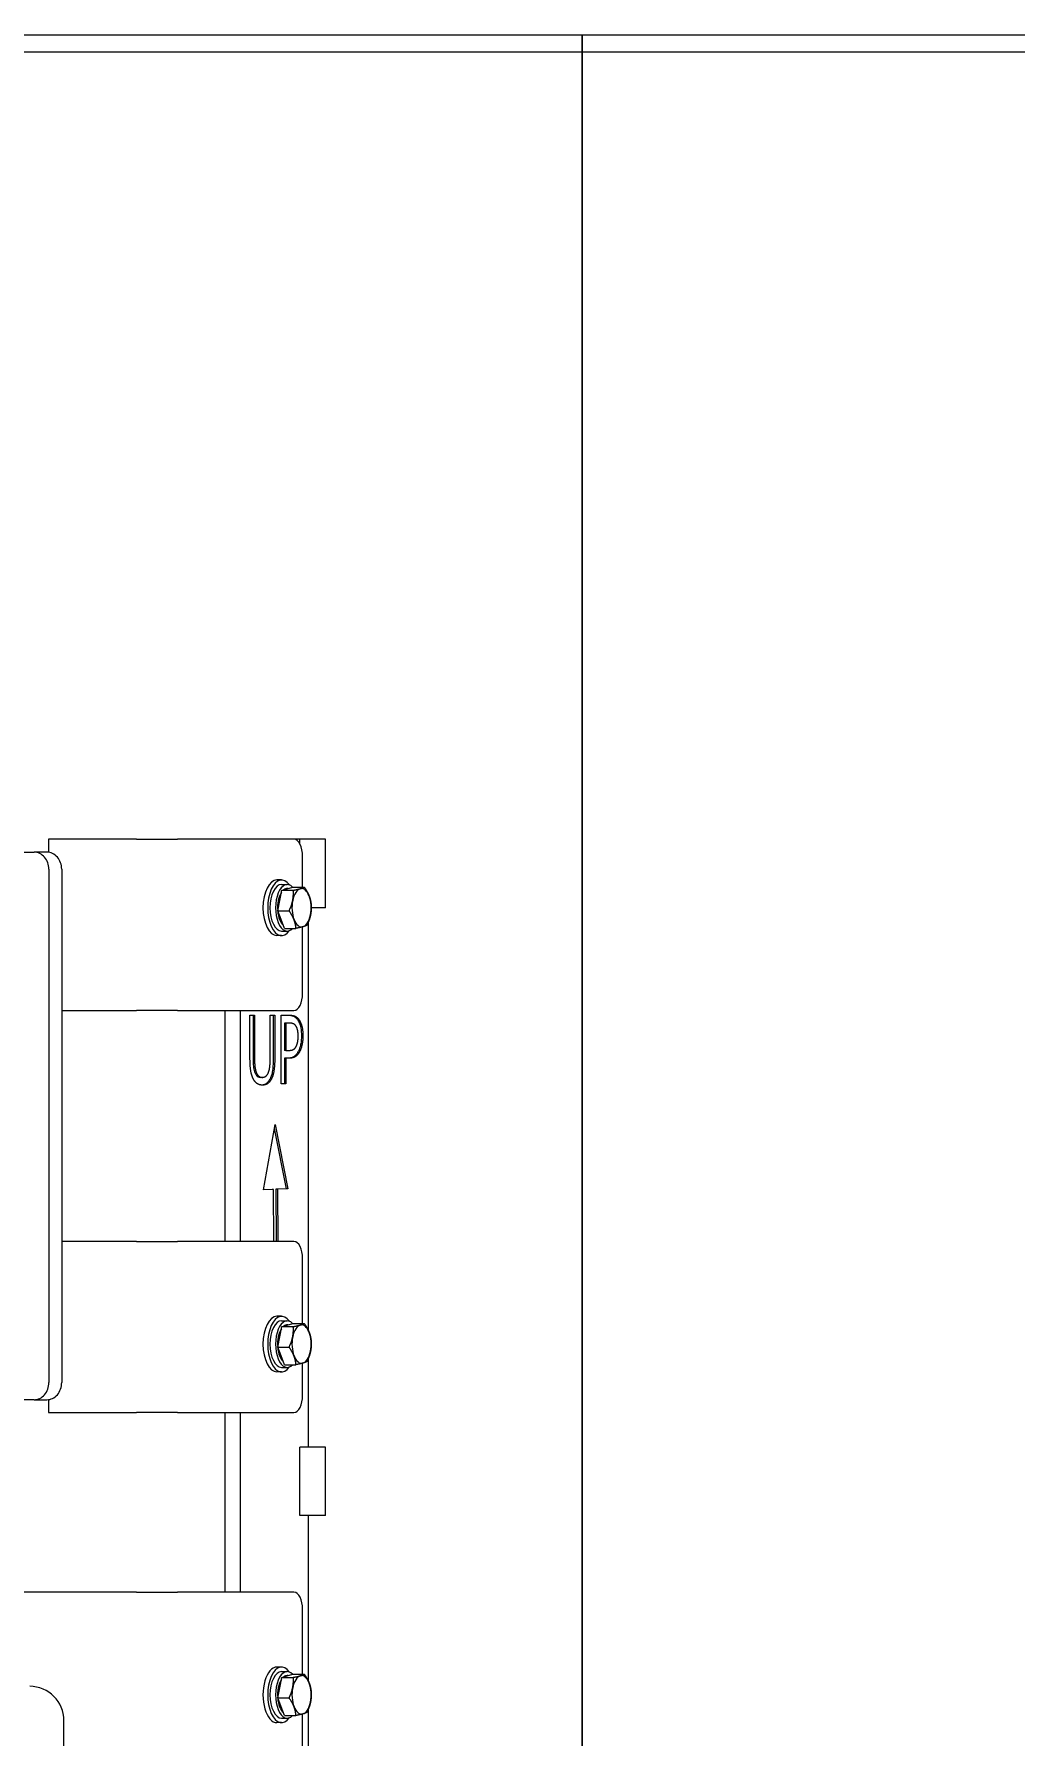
# Model space of a CAD drawing. Header units: inches. Extents: x 20 to 536, y 8 to 344.
# Drawn here: x 386.05 to 400.38, y 112.1 to 136.97 of the extents above; entities that cross this region are included whole.
import ezdxf

# ---------------------------------------------------------------- set-up
doc = ezdxf.new("R2010")
doc.units = ezdxf.units.IN
doc.header["$LTSCALE"] = 16
doc.header["$MEASUREMENT"] = 0
doc.layers.add('Dimension (ANSI)', color=7, linetype='Continuous', lineweight=25)
doc.layers.add('Visible (ANSI)', color=7, linetype='Continuous', lineweight=50)
doc.styles.add('MEMCOR Medium', font='arial.ttf')
doc.dimstyles.new('Default (ANSI)', dxfattribs={"dimscale": 16, "dimtxt": 0.15, "dimasz": 0.098425, "dimexe": 0.125, "dimexo": 0.0625, "dimgap": 0.031496, "dimtad": 0, "dimtih": 1, "dimtoh": 1, "dimdec": 4, "dimrnd": 1e-08, "dimzin": 3, "dimdsep": 46, "dimlunit": 5, "dimtxsty": 'MEMCOR Medium', "dimcen": 0.09, "dimdle": 0.393701, "dimclrd": 256, "dimclre": 256, "dimclrt": 256, "dimadec": 0, "dimazin": 1, "dimtfac": 0.8, "dimtofl": 0, "dimtmove": 0, "dimatfit": 3, "dimfxl": 1, "dimfrac": 1, "dimtolj": 1, "dimtzin": 4, "dimlwd": -1, "dimlwe": -1, "dimarcsym": 0})

# ---------------------------------------------------------------- blocks, each defined once
blk = doc.blocks.new('*D25')
at = {"layer": 'Defpoints', "color": 0, "transparency": 16777216}
for p in [(394.632, 153.466), (452.188, 153.466), (413.174, 57.723)]:
    blk.add_point(p, dxfattribs=at)
at = {"layer": 'Dimension (ANSI)', "transparency": 16777216}
for p, q in [((395.632, 153.466), (454.188, 153.466)), ((452.188, 151.891), (452.188, 134.229)), ((452.188, 59.298), (452.188, 117.758)), ((414.174, 57.723), (454.188, 57.723))]:
    blk.add_line(p, q, dxfattribs=at)
for points in [[(451.926, 151.891), (452.451, 151.891), (452.188, 153.466)], [(451.926, 59.298), (452.451, 59.298), (452.188, 57.723)]]:
    blk.add_solid(points, dxfattribs=at)
at = {"layer": 'Dimension (ANSI)', "transparency": 16777216, "char_height": 2.4, "attachment_point": 2, "style": 'MEMCOR Medium'}
for s, insert in [('\\A1; \\fArial|b0|i0;95{\\H0.8x;\\S3#4;} in', (452.188, 130.42)), ('\\A1;[2431.9 mm]{\\P\\fArial|b0|i0;SHIPPING\\P\\fArial|b0|i0;HEIGHT}', (452.188, 125.49))]:
    blk.add_mtext(s, dxfattribs=dict(at, insert=insert))

msp = doc.modelspace()

# ---------------------------------------------------------------- linework, layer by layer
at = {"layer": 'Visible (ANSI)', "linetype": 'Continuous', "lineweight": 18}
for p, q in [((412.07031, 136.95079), (369.08755, 136.95079)), ((394.05747, 136.70079), (394.05747, 136.95079)), ((394.05748, 136.95079), (394.05748, 136.70079)), ((394.05747, 136.70079), (369.8111, 136.70079)), ((394.05747, 136.70079), (394.05748, 136.70079)), ((394.05747, 136.70079), (394.05747, 68.95079)), ((394.05748, 68.95079), (394.05748, 136.70079)), ((412.07031, 136.70079), (394.05748, 136.70079)), ((394.05747, 136.59579), (394.05748, 136.59579)), ((394.05747, 136.59579), (394.05748, 136.59579)), ((394.05747, 136.49079), (394.05748, 136.49079)), ((394.05747, 136.49079), (394.05748, 136.49079)), ((394.05747, 136.38579), (394.05748, 136.38579)), ((394.05747, 136.38579), (394.05748, 136.38579)), ((394.05747, 136.28079), (394.05748, 136.28079)), ((394.05748, 136.28079), (394.05747, 136.28079)), ((394.05748, 136.17579), (394.05747, 136.17579)), ((394.05748, 135.97579), (394.05747, 135.97579)), ((394.05747, 135.47579), (394.05748, 135.47579)), ((386.26729, 125.20079), (386.26729, 125.0115)), ((387.55191, 125.20079), (386.26729, 125.20079)), ((387.55191, 125.20079), (388.14955, 125.20079)), ((389.85048, 125.20079), (388.14955, 125.20079)), ((389.9381, 125.20079), (389.85048, 125.20079)), ((390.30989, 125.20079), (389.9381, 125.20079)), ((389.9381, 125.12909), (389.9381, 125.20079)), ((390.30989, 124.20079), (390.30989, 125.20079)), ((374.36259, 125.01329), (386.05393, 125.01329)), ((386.24143, 125.01329), (386.05393, 125.01329)), ((389.97548, 124.50175), (389.97548, 124.95079)), ((386.27044, 124.76329), (386.27044, 117.26329)), ((386.45794, 124.76329), (386.45794, 117.26329)), ((389.66976, 124.60679), (389.60048, 124.60679)), ((389.6425, 124.3058), (389.67281, 124.45628)), ((389.66976, 124.54079), (389.75116, 124.54079)), ((389.67281, 124.45628), (389.75313, 124.47902)), ((389.67281, 124.45628), (389.83987, 124.45628)), ((389.76293, 124.48179), (389.75116, 124.48179)), ((389.75313, 124.47902), (389.83345, 124.50175)), ((389.83345, 124.50175), (390.0005, 124.50175)), ((389.61218, 124.15532), (389.6425, 124.3058)), ((389.66219, 124.02758), (389.61218, 124.15532)), ((389.61218, 124.15532), (389.77924, 124.15532)), ((390.30989, 124.20079), (390.10211, 124.20079)), ((389.71219, 123.89983), (389.66219, 124.02758)), ((389.66976, 123.86079), (389.75116, 123.86079)), ((389.71219, 123.89983), (389.87925, 123.89983)), ((389.97548, 122.95079), (389.97548, 123.92095)), ((390.0631, 118.02066), (390.0631, 123.99909)), ((389.66976, 123.79479), (389.60048, 123.79479)), ((386.45794, 122.70079), (387.55191, 122.70079)), ((388.14955, 122.70079), (387.55191, 122.70079)), ((388.14955, 122.70079), (389.85048, 122.70079)), ((388.84659, 119.32579), (388.84659, 122.70079)), ((389.0631, 122.70079), (389.0631, 119.32579)), ((389.20767, 122.00664), (389.20767, 122.63062)), ((389.20767, 122.63062), (389.27412, 122.63062)), ((389.25247, 122.63062), (389.25247, 122.00664)), ((389.27412, 122.63062), (389.27412, 122.00664)), ((389.50305, 122.00339), (389.50305, 122.63062)), ((389.50305, 122.63062), (389.5695, 122.63062)), ((389.54785, 122.63062), (389.54785, 122.00664)), ((389.5695, 122.63062), (389.5695, 122.00664)), ((389.66472, 121.63062), (389.66472, 122.63062)), ((389.66472, 122.63062), (389.79032, 122.63062)), ((389.73117, 122.51555), (389.70952, 122.51555)), ((389.70952, 122.51555), (389.70952, 122.11685)), ((389.73117, 122.51555), (389.73117, 122.11685)), ((389.78627, 122.51555), (389.73117, 122.51555)), ((389.73117, 122.11685), (389.70952, 122.11685)), ((389.73117, 122.11685), (389.77655, 122.11685)), ((389.73117, 122.00339), (389.70952, 122.00339)), ((389.70952, 122.00339), (389.70952, 121.63062)), ((389.78749, 122.00339), (389.73117, 122.00339)), ((389.73117, 122.00339), (389.73117, 121.63062)), ((389.38838, 121.723), (389.36673, 121.723)), ((389.73117, 121.63062), (389.66472, 121.63062)), ((389.40339, 120.08125), (389.57354, 121.03345)), ((389.56322, 120.97572), (389.73662, 120.09253)), ((389.57354, 121.03345), (389.75827, 120.09253)), ((389.55148, 120.08675), (389.40339, 120.08125)), ((389.52983, 120.08675), (389.40354, 120.08206)), ((389.55148, 120.08675), (389.52983, 120.08675)), ((389.55657, 119.32579), (389.55148, 120.08675)), ((389.73662, 120.09253), (389.58647, 120.08833)), ((389.58647, 120.08833), (389.59224, 119.32579)), ((389.60812, 120.08833), (389.58647, 120.08833)), ((389.75827, 120.09253), (389.60812, 120.08833)), ((389.60812, 120.08833), (389.61389, 119.32579)), ((389.75827, 120.09253), (389.73662, 120.09253)), ((387.55191, 119.32579), (386.45794, 119.32579)), ((387.55191, 119.32579), (388.14955, 119.32579)), ((389.85048, 119.32579), (388.14955, 119.32579)), ((389.97548, 118.12676), (389.97548, 119.07579)), ((389.66976, 118.23179), (389.60048, 118.23179)), ((389.66976, 118.16579), (389.75116, 118.16579)), ((389.75312, 118.10402), (389.83344, 118.12676)), ((389.83344, 118.12676), (390.0005, 118.12676)), ((389.61219, 117.7803), (389.6425, 117.93079)), ((389.6425, 117.93079), (389.6728, 118.08127)), ((389.6728, 118.08127), (389.75312, 118.10402)), ((389.6728, 118.08127), (389.83986, 118.08127)), ((389.76292, 118.10679), (389.75116, 118.10679)), ((389.66219, 117.65256), (389.61219, 117.7803)), ((389.61219, 117.7803), (389.77924, 117.7803)), ((389.7122, 117.52482), (389.66219, 117.65256)), ((390.0631, 116.32079), (390.0631, 117.62408)), ((389.66976, 117.41979), (389.60048, 117.41979)), ((389.66976, 117.48579), (389.75116, 117.48579)), ((389.7122, 117.52482), (389.87926, 117.52482)), ((389.97548, 117.07579), (389.97548, 117.54595)), ((386.05393, 117.01329), (383.05388, 117.01329)), ((386.05393, 117.01329), (386.24143, 117.01329)), ((386.26729, 117.01508), (386.26729, 116.82579)), ((386.26729, 116.82579), (387.55191, 116.82579)), ((388.14955, 116.82579), (387.55191, 116.82579)), ((388.14955, 116.82579), (389.85048, 116.82579)), ((388.84659, 114.20079), (388.84659, 116.82579)), ((389.0631, 116.82579), (389.0631, 114.20079)), ((390.30989, 116.32079), (389.9381, 116.32079)), ((389.9381, 115.32079), (389.9381, 116.32079)), ((390.30989, 115.32079), (390.30989, 116.32079)), ((390.30989, 115.32079), (389.9381, 115.32079)), ((390.0631, 112.89566), (390.0631, 115.32079)), ((387.55191, 114.20079), (385.8083, 114.20079)), ((387.55191, 114.20079), (388.14955, 114.20079)), ((389.85048, 114.20079), (388.14955, 114.20079)), ((389.97548, 113.00176), (389.97548, 113.95079)), ((389.66976, 113.10679), (389.60048, 113.10679)), ((389.6425, 112.80579), (389.6728, 112.95627)), ((389.66976, 113.04079), (389.75116, 113.04079)), ((389.6728, 112.95627), (389.75312, 112.97902)), ((389.6728, 112.95627), (389.83986, 112.95627)), ((389.76292, 112.98179), (389.75116, 112.98179)), ((389.75312, 112.97902), (389.83344, 113.00176)), ((389.83344, 113.00176), (390.0005, 113.00176)), ((389.61219, 112.6553), (389.6425, 112.80579)), ((389.66219, 112.52756), (389.61219, 112.6553)), ((389.61219, 112.6553), (389.77924, 112.6553)), ((389.7122, 112.39982), (389.66219, 112.52756)), ((389.7122, 112.39982), (389.87926, 112.39982)), ((389.97548, 111.95079), (389.97548, 112.42095)), ((390.0631, 107.44079), (390.0631, 112.49908)), ((386.49118, 96.82579), (386.49118, 112.32579)), ((389.66976, 112.29479), (389.60048, 112.29479)), ((389.66976, 112.36079), (389.75116, 112.36079))]:
    msp.add_line(p, q, dxfattribs=at)
msp.add_arc((385.99118, 112.32579), 0.5, 0, 90, dxfattribs=at)
for centre, major_axis, ratio, start_param, end_param in [((389.85048, 124.95079), (0, 0.25), 0.5, 4.71238898, 6.28318531), ((386.05393, 124.76329), (0, 0.25), 0.8660254, 4.71238898, 6.28318531), ((386.24143, 124.76329), (0, 0.25), 0.8660254, 4.71238898, 6.28318531), ((389.60048, 124.20079), (0, 0.406), 0.5, 0, 3.14159265), ((389.66976, 124.20079), (0, 0.406), 0.5, 5.67310552, 10.03485774), ((389.66976, 124.20079), (0, 0.34), 0.5, 0, 3.14159265), ((389.75116, 124.20079), (0, -0.34), 0.5, 2.65320026, 6.76709308), ((389.75116, 124.20079), (0, 0.281), 0.5, 0.64650887, 1.72908777), ((389.75116, 124.20079), (0, 0.281), 0.5, 0, 0.34881436), ((389.96161, 124.20079), (0, 0.281), 0.5, 0.14060077, 1.18779832), ((389.96161, 124.20079), (0, 0.281), 0.5, 5.37658853, 6.42378608), ((389.96161, 124.20079), (0, 0.281), 0.5, 4.32939098, 5.37658853), ((389.75116, 124.20079), (0, 0.281), 0.5, 1.73721282, 2.73277893), ((389.96161, 124.20079), (0, -0.281), 0.5, 4.32939098, 5.37658853), ((389.96161, 124.20079), (0, -0.281), 0.5, 0.14060077, 1.18779832), ((389.96161, 124.20079), (0, -0.281), 0.5, 5.37658853, 6.42378608), ((389.85048, 122.95079), (0, -0.25), 0.5, 0, 1.57079633), ((389.85048, 119.07579), (0, 0.25), 0.5, 4.71238898, 6.28318531), ((389.60048, 117.82579), (0, 0.406), 0.5, 0, 3.14159265), ((389.66976, 117.82579), (0, 0.406), 0.5, 5.67310552, 10.03485774), ((389.66976, 117.82579), (0, 0.34), 0.5, 0, 3.14159265), ((389.75116, 117.82579), (0, -0.34), 0.5, 2.65324746, 6.76704703), ((389.96161, 117.82579), (0, 0.281), 0.5, 5.37664861, 6.42384616), ((389.75116, 117.82579), (0, 0.281), 0.5, 0.64656224, 1.72915457), ((389.75116, 117.82579), (0, 0.281), 0.5, 0, 0.34891879), ((389.96161, 117.82579), (0, -0.281), 0.5, 4.32945106, 5.37664861), ((389.96161, 117.82579), (0, 0.281), 0.5, 0.14066085, 1.1878584), ((389.96161, 117.82579), (0, 0.281), 0.5, 4.32945106, 5.37664861), ((389.75116, 117.82579), (0, 0.281), 0.5, 1.73728486, 2.73282705), ((389.96161, 117.82579), (0, -0.281), 0.5, 5.37664861, 6.42384616), ((389.96161, 117.82579), (0, -0.281), 0.5, 0.14066085, 1.1878584), ((386.05393, 117.26329), (0, -0.25), 0.8660254, 0, 1.57079633), ((386.24143, 117.26329), (0, -0.25), 0.8660254, 0, 1.57079633), ((389.85048, 117.07579), (0, -0.25), 0.5, 0, 1.57079633), ((389.85048, 113.95079), (0, 0.25), 0.5, 4.71238898, 6.28318531), ((389.66976, 112.70079), (0, 0.406), 0.5, 5.67310552, 10.03485774), ((389.60048, 112.70079), (0, 0.406), 0.5, 0, 3.14159267), ((389.66976, 112.70079), (0, 0.34), 0.5, 0, 3.14159265), ((389.75116, 112.70079), (0, -0.34), 0.5, 2.65324746, 6.76704703), ((389.75116, 112.70079), (0, 0.281), 0.5, 0.64656224, 1.72915457), ((389.75116, 112.70079), (0, 0.281), 0.5, 0, 0.34891879), ((389.96161, 112.70079), (0, 0.281), 0.5, 0.14066085, 1.1878584), ((389.96161, 112.70079), (0, 0.281), 0.5, 5.37664861, 6.42384616), ((389.75116, 112.70079), (0, 0.281), 0.5, 1.73728486, 2.73282705), ((389.96161, 112.70079), (0, -0.281), 0.5, 4.32945106, 5.37664861), ((389.96161, 112.70079), (0, 0.281), 0.5, 4.32945106, 5.37664861), ((389.96161, 112.70079), (0, -0.281), 0.5, 5.37664861, 6.42384616), ((389.96161, 112.70079), (0, -0.281), 0.5, 0.14066085, 1.1878584)]:
    msp.add_ellipse(centre, major_axis=major_axis, ratio=ratio, start_param=start_param, end_param=end_param, dxfattribs=at)
for points in [[(389.83129, 124.3058), (389.84536, 124.37564), (389.83987, 124.45628)], [(389.83987, 124.45628), (389.90465, 124.46847), (389.94192, 124.47902)], [(389.94192, 124.47902), (389.9792, 124.48957), (390.0005, 124.50175)], [(390.0005, 124.50175), (390.04904, 124.4333), (390.07224, 124.37401)], [(390.07224, 124.37401), (390.09545, 124.31472), (390.10051, 124.24626)], [(389.77924, 124.15532), (389.81722, 124.23596), (389.83129, 124.3058)], [(389.85098, 124.02758), (389.82777, 124.08686), (389.77924, 124.15532)], [(390.09193, 124.09578), (390.07786, 124.02594), (390.03988, 123.9453)], [(390.10051, 124.24626), (390.106, 124.16562), (390.09193, 124.09578)], [(389.87925, 123.89983), (389.87419, 123.96829), (389.85098, 124.02758)], [(389.9813, 123.92257), (389.94403, 123.91201), (389.87925, 123.89983)], [(390.03988, 123.9453), (390.01858, 123.93312), (389.9813, 123.92257)], [(389.94191, 118.10402), (389.97919, 118.11457), (390.0005, 118.12676)], [(390.0005, 118.12676), (390.04903, 118.05831), (390.07224, 117.99902)], [(389.77924, 117.7803), (389.81722, 117.86095), (389.83129, 117.93079)], [(389.83129, 117.93079), (389.84536, 118.00063), (389.83986, 118.08127)], [(389.83986, 118.08127), (389.90464, 118.09346), (389.94191, 118.10402)], [(390.07224, 117.99902), (390.09545, 117.93974), (390.10051, 117.87128)], [(390.10051, 117.87128), (390.106, 117.79064), (390.09194, 117.7208)], [(389.85099, 117.65256), (389.82778, 117.71185), (389.77924, 117.7803)], [(389.87926, 117.52482), (389.87419, 117.59328), (389.85099, 117.65256)], [(390.09194, 117.7208), (390.07787, 117.65096), (390.03989, 117.57031)], [(389.98131, 117.54757), (389.94404, 117.53701), (389.87926, 117.52482)], [(390.03989, 117.57031), (390.01859, 117.55812), (389.98131, 117.54757)], [(389.83129, 112.80579), (389.84536, 112.87563), (389.83986, 112.95627)], [(389.83986, 112.95627), (389.90464, 112.96846), (389.94191, 112.97902)], [(389.94191, 112.97902), (389.97919, 112.98957), (390.0005, 113.00176)], [(390.0005, 113.00176), (390.04903, 112.93331), (390.07224, 112.87402)], [(389.77924, 112.6553), (389.81722, 112.73595), (389.83129, 112.80579)], [(389.85099, 112.52756), (389.82778, 112.58685), (389.77924, 112.6553)], [(390.07224, 112.87402), (390.09545, 112.81474), (390.10051, 112.74628)], [(390.10051, 112.74628), (390.106, 112.66564), (390.09194, 112.5958)], [(389.87926, 112.39982), (389.87419, 112.46828), (389.85099, 112.52756)], [(389.98131, 112.42257), (389.94404, 112.41201), (389.87926, 112.39982)], [(390.03989, 112.44531), (390.01859, 112.43312), (389.98131, 112.42257)], [(390.09194, 112.5958), (390.07787, 112.52596), (390.03989, 112.44531)]]:
    msp.add_rational_spline(points, [1, 1.0379548493, 1], degree=2, dxfattribs=at)
for points, knots in [([(389.76867, 122.63062), (389.78886, 122.63062), (389.81963, 122.62839), (389.86583, 122.60546), (389.88358, 122.59042), (389.89955, 122.56822)], [-0.725506634, -0.725506634, -0.725506634, -0.725506634, -0.296366495, -0.296366495, 0, 0, 0, 0]), ([(389.89955, 122.56822), (389.91051, 122.5533), (389.92027, 122.53571), (389.93536, 122.49888), (389.94314, 122.47632), (389.95637, 122.40989), (389.95911, 122.3693), (389.95911, 122.32916)], [-0.844477071, -0.844477071, -0.844477071, -0.844477071, -0.544529725, -0.544529725, -0.305823756, -0.305823756, 0, 0, 0, 0]), ([(389.91535, 122.10712), (389.90674, 122.09017), (389.89734, 122.07519), (389.87679, 122.04912), (389.86584, 122.03835), (389.84181, 122.02029), (389.81532, 122.00339), (389.76584, 122.00339)], [-2.12199044, -2.12199044, -2.12199044, -2.12199044, -1.44284282, -1.44284282, -0.75409962, -0.75409962, 0, 0, 0, 0]), ([(389.95911, 122.32916), (389.95911, 122.30548), (389.95796, 122.28201), (389.95241, 122.22936), (389.94795, 122.20695), (389.93757, 122.16059), (389.92791, 122.13175), (389.91535, 122.10712)], [-0.48070155, -0.48070155, -0.48070155, -0.48070155, -0.387114958, -0.387114958, -0.268097881, -0.268097881, 0, 0, 0, 0]), ([(389.25247, 122.00664), (389.25247, 121.94098), (389.25538, 121.90502), (389.26024, 121.8572), (389.2657, 121.82985), (389.27394, 121.80485)], [-0.371862003, -0.371862003, -0.371862003, -0.371862003, -0.228145318, -0.228145318, 0, 0, 0, 0]), ([(389.54785, 122.00664), (389.54785, 121.96669), (389.54669, 121.92555), (389.53947, 121.83311), (389.53336, 121.80239), (389.52324, 121.75601), (389.51311, 121.72691), (389.50003, 121.70194)], [-0.467674705, -0.467674705, -0.467674705, -0.467674705, -0.385613275, -0.385613275, -0.275578199, -0.275578199, 0, 0, 0, 0]), ([(389.27394, 121.80485), (389.27862, 121.79069), (389.28423, 121.77821), (389.29899, 121.75428), (389.30712, 121.74627), (389.32988, 121.72758), (389.34867, 121.723), (389.36673, 121.723)], [-0.454531198, -0.454531198, -0.454531198, -0.454531198, -0.37440362, -0.37440362, -0.275150152, -0.275150152, 0, 0, 0, 0]), ([(389.50003, 121.70194), (389.49216, 121.68645), (389.48356, 121.67276), (389.46484, 121.64925), (389.45493, 121.63971), (389.43275, 121.62379), (389.41205, 121.61203), (389.37782, 121.60989)], [-1.62181416, -1.62181416, -1.62181416, -1.62181416, -1.12295259, -1.12295259, -0.62367983, -0.62367983, -0.05863483, -0.05863483, -0.05863483, -0.05863483])]:
    msp.add_open_spline(points, degree=3, knots=knots, dxfattribs=at)
for points in [[(389.79032, 122.63062), (389.83489, 122.63062), (389.89729, 122.60145), (389.9212, 122.56822)], [(389.87541, 122.47746), (389.85961, 122.49853), (389.81747, 122.51555), (389.78627, 122.51555)], [(389.91147, 122.32511), (389.91147, 122.37698), (389.89365, 122.45315), (389.87541, 122.47746)], [(389.9212, 122.56822), (389.94916, 122.53014), (389.98076, 122.41263), (389.98076, 122.32916)], [(389.77655, 122.11685), (389.81707, 122.11685), (389.8669, 122.14278), (389.88311, 122.17681)], [(389.937, 122.10712), (389.91107, 122.05607), (389.84097, 122.00339), (389.78749, 122.00339)], [(389.88311, 122.17681), (389.8981, 122.2068), (389.91147, 122.2773), (389.91147, 122.32511)], [(389.98076, 122.32916), (389.98076, 122.26433), (389.95767, 122.14764), (389.937, 122.10712)], [(389.25548, 121.70194), (389.22914, 121.7538), (389.20767, 121.89967), (389.20767, 122.00664)], [(389.27412, 122.00664), (389.27412, 121.93694), (389.28303, 121.84294), (389.29559, 121.80485)], [(389.48157, 121.80485), (389.49413, 121.84294), (389.50305, 121.93613), (389.50305, 122.00339)], [(389.5695, 122.00664), (389.5695, 121.9021), (389.54843, 121.75299), (389.52169, 121.70194)], [(389.38838, 121.60955), (389.34421, 121.60955), (389.27857, 121.65574), (389.25548, 121.70194)], [(389.29559, 121.80485), (389.30896, 121.76433), (389.35515, 121.723), (389.38838, 121.723)], [(389.38838, 121.723), (389.41958, 121.723), (389.4682, 121.76433), (389.48157, 121.80485)], [(389.52169, 121.70194), (389.49778, 121.65493), (389.43457, 121.60955), (389.38838, 121.60955)]]:
    msp.add_open_spline(points, degree=2, dxfattribs=at)

# ---------------------------------------------------------------- dimensions: what is measured, and where the dimension line sits
at = {"layer": 'Dimension (ANSI)'}
dim = msp.add_linear_dim(base=(452.18832, 153.46579), p1=(413.174, 57.72279), p2=(394.63248, 153.46579), angle=90, text=' \\fArial|b0|i0;<> in\\X[2431.9 mm]{\\P\\fArial|b0|i0;SHIPPING\\P\\fArial|b0|i0;HEIGHT}', dimstyle='Default (ANSI)', override={"dimgap": 0.031496, "dimdec": 4, "dimpost": '', "dimtol": 0, "dimlim": 0, "dimtp": 0, "dimtm": 0, "dimtdec": 2, "dimatfit": 1, "dimtvp": -0.375}, dxfattribs=at)
dim.commit()
dim.dimension.update_dxf_attribs({"geometry": '*D25', "text_midpoint": (452.18832, 125.99352), "dimtype": 160})

doc.saveas('drawing.dxf')
